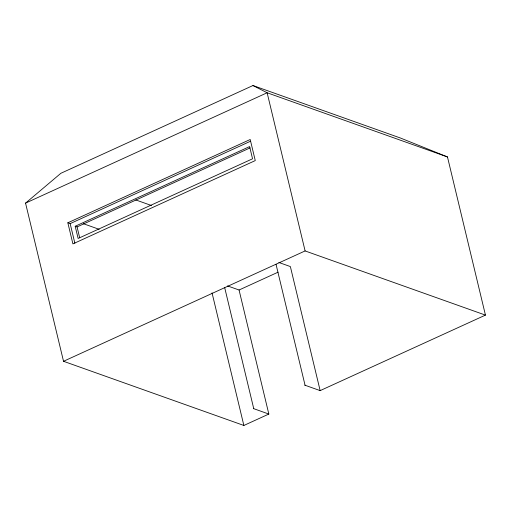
<?xml version="1.0" encoding="UTF-8"?>
<svg xmlns="http://www.w3.org/2000/svg" width="511" height="511" viewBox="0 0 511 511"><rect width="100%" height="100%" fill="white"/><g stroke="black" fill="none" stroke-linecap="round" stroke-linejoin="round"><path stroke-width="0.77" d="M227.561 285.917L239.059 290.005L268.837 414.057L243.868 425.465L63.524 361.29L25.55 203.123L60.879 173.28L252.971 85.535L400.439 138.015L447.476 156.947L485.45 315.108L320.148 390.621L304.735 385.134M25.55 203.123L267.132 92.766L447.476 156.947M67.842 222.796L250.205 139.49L255.27 160.588L72.907 243.894L67.842 222.796L70.16 223.626L250.352 141.311M75.2 226.252L249.617 146.574L252.549 158.793L78.132 238.465L75.2 226.252L77.072 226.916L250.045 147.903M63.524 361.29L305.105 250.933L485.45 315.108M239.059 290.005L278.08 272.178M135.741 199.922L151.46 205.518M278.865 262.475L290.363 266.57L320.148 390.621M83.414 223.716L99.191 229.33M253.424 408.57L268.837 414.057M252.971 85.535L267.132 92.766L305.105 250.933M276.023 264.302L305.061 385.249M224.712 287.738L253.75 408.685M212.039 292.886L243.868 425.465M77.072 226.916L79.639 237.609M70.16 223.626L74.862 243.217"/></g></svg>
